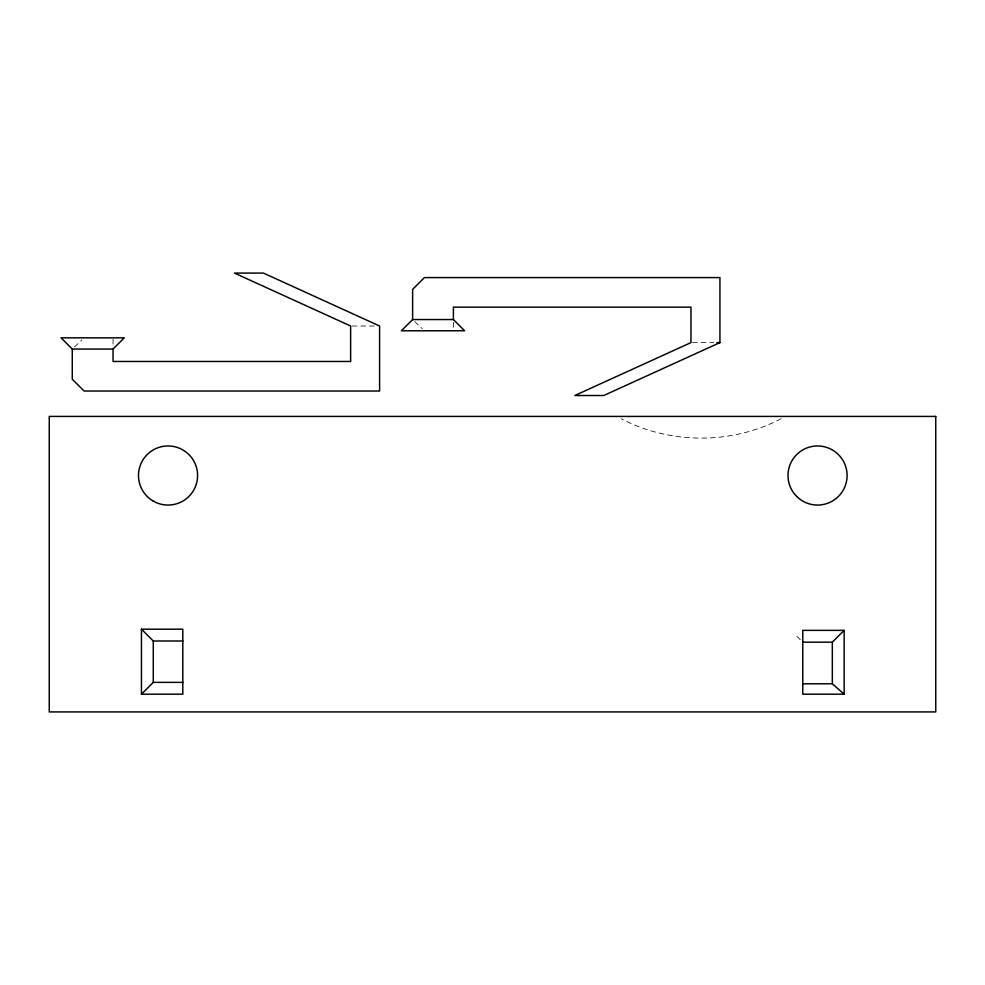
<?xml version="1.0" encoding="UTF-8"?>
<svg xmlns="http://www.w3.org/2000/svg" width="985" height="985" viewBox="0 0 985 985"><rect width="100%" height="100%" fill="white"/><g stroke="black" fill="none" stroke-linecap="round" stroke-linejoin="round"><path stroke-width="0.74" stroke-dasharray="4.92 3.69" d="M74.417 347.015L81.94 339.874M781.068 418.76C731.806 444.567 670.526 444.567 621.252 418.76M352.15 326.01L375.014 326.01M692.504 342.595L713.842 342.595M414.771 321.578L422.294 328.731M796.865 636.273L801.79 641.198M453.395 322.354L453.395 329.372M113.053 339.234L113.053 347.656"/><path stroke-width="1.48" d="M113.053 349.059L124.282 337.83L61.045 337.83L72.274 349.059L113.053 349.059L113.053 361.47L350.635 361.47L350.635 326.01L234.467 273.079L263.426 273.079L379.594 326.01L379.594 391.02L84.094 391.02L72.274 379.2L72.274 349.059M412.616 319.546L401.387 330.775L464.625 330.775L453.395 319.546L412.616 319.546L412.616 289.405L424.437 277.585L719.937 277.585L719.937 342.595L603.768 395.514L574.809 395.514L690.978 342.595L690.978 307.135L453.395 307.135L453.395 319.546M141.446 694.191L153.266 682.371L153.266 641.001L141.446 629.181L182.816 629.181L182.816 694.191L141.446 694.191L141.446 629.181M844.145 694.191L832.325 683.787L832.325 642.183L844.145 630.363L802.775 630.363L802.775 694.191L844.145 694.191L844.145 630.363M716.895 342.595L719.937 342.595M153.266 641.001L182.816 641.001M802.775 642.183L832.325 642.183M153.266 682.371L182.816 682.371M802.775 683.787L832.325 683.787M935.75 416.421L49.25 416.421L49.25 711.921L935.75 711.921L935.75 416.421M153.266 501.106A29.55 29.55 0 0 0 197.591 475.521A29.55 29.55 0 0 0 153.266 449.923A29.55 29.55 0 0 0 153.266 501.106M796.656 496.415A29.55 29.55 0 0 0 846.09 483.167A29.55 29.55 0 0 0 809.904 446.968A29.55 29.55 0 0 0 796.656 496.415"/></g></svg>
